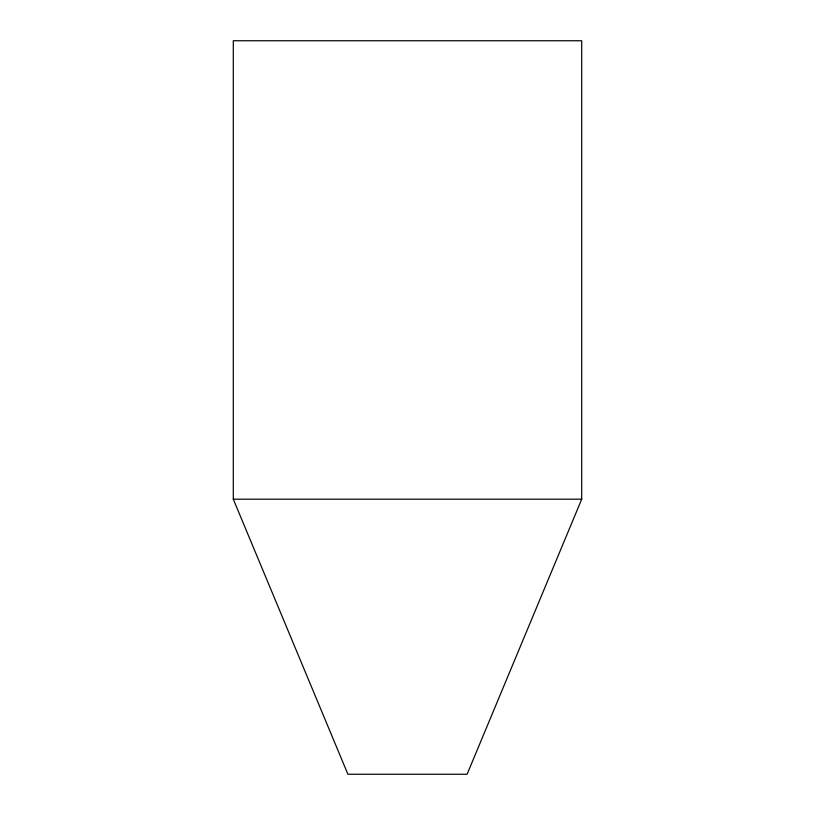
<?xml version="1.0" encoding="UTF-8"?>
<svg xmlns="http://www.w3.org/2000/svg" width="815" height="815" viewBox="0 0 815 815"><rect width="100%" height="100%" fill="white"/><g stroke="black" fill="none" stroke-linecap="round" stroke-linejoin="round"><path stroke-width="1.22" d="M581.706 499.188L467.097 774.25L347.903 774.25L233.294 499.188L233.294 40.75L581.706 40.75L581.706 499.188L233.294 499.188"/></g></svg>
